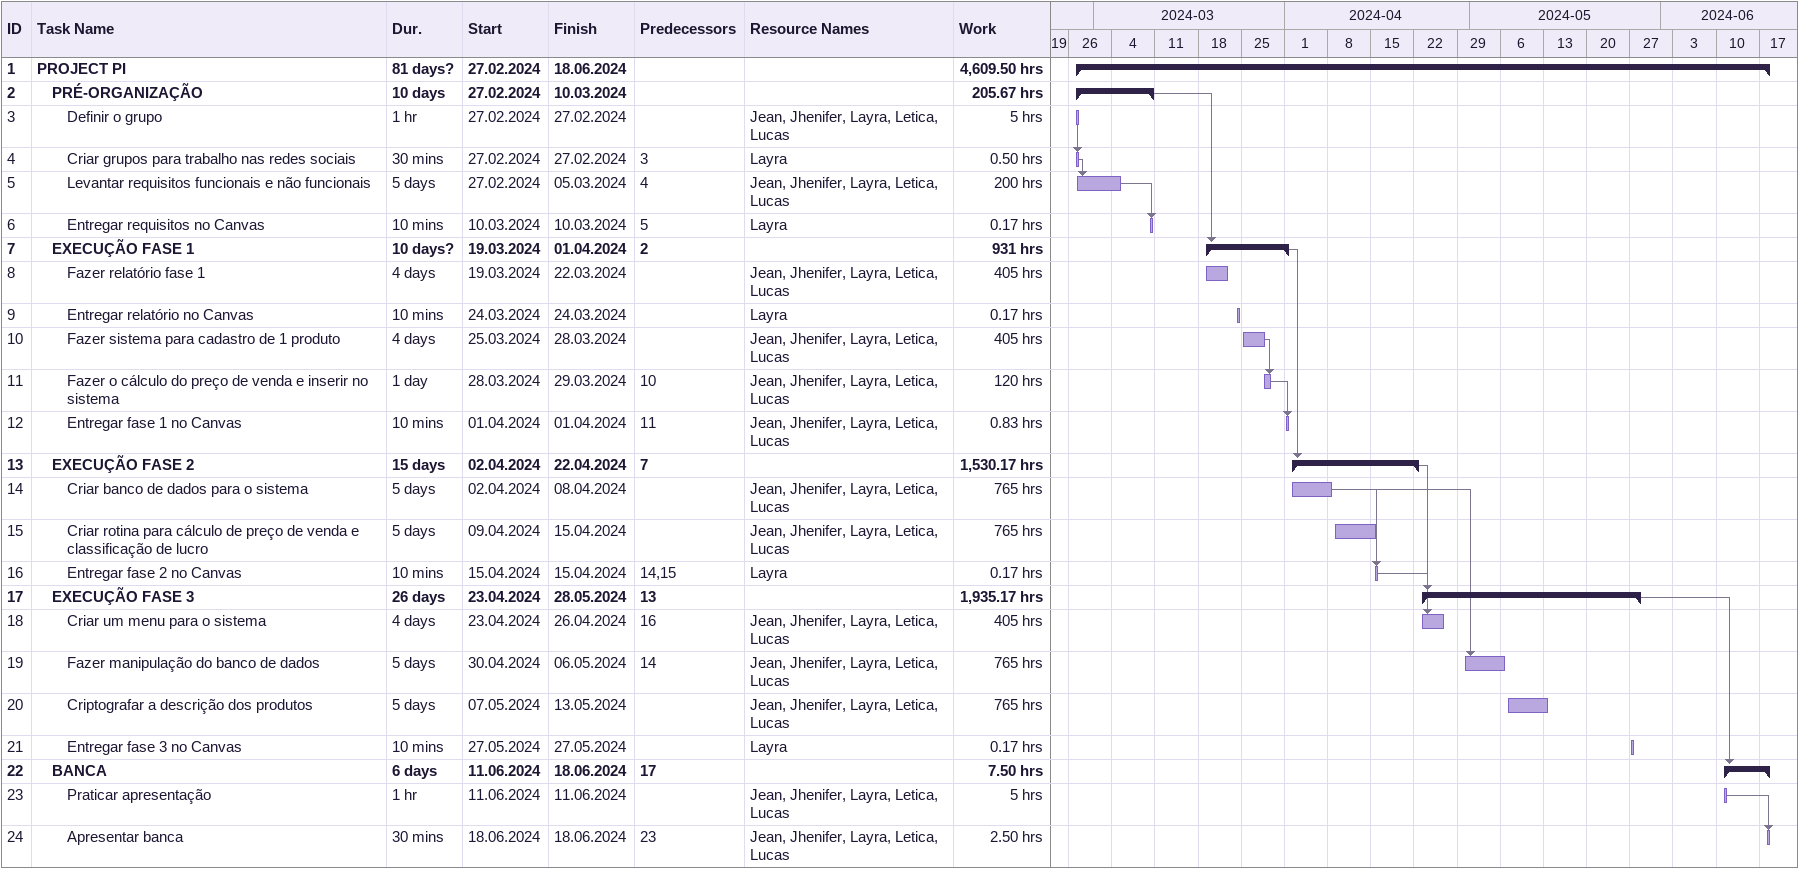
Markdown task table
| ID | Level | Task | Duration | Start | Finish | Predecessors | Resources | Work (h) |
|---|---|---|---|---|---|---|---|---|
| 1 | 1 | **PROJECT PI** | 81d? | 2024-02-27 | 2024-06-18 |  |  | 4609.50 |
| 2 | 2 | **PRÉ-ORGANIZAÇÃO** | 10d | 2024-02-27 | 2024-03-10 |  |  | 205.67 |
| 3 | 3 | Definir o grupo | 1h | 2024-02-27 | 2024-02-27 |  | Jean, Jhenifer, Layra, Letica, Lucas | 5 |
| 4 | 3 | Criar grupos para trabalho nas redes sociais | 30min | 2024-02-27 | 2024-02-27 | 3 | Layra | 0.50 |
| 5 | 3 | Levantar requisitos funcionais e não funcionais | 5d | 2024-02-27 | 2024-03-05 | 4 | Jean, Jhenifer, Layra, Letica, Lucas | 200 |
| 6 | 3 | Entregar requisitos no Canvas | 10min | 2024-03-10 | 2024-03-10 | 5 | Layra | 0.17 |
| 7 | 2 | **EXECUÇÃO FASE 1** | 10d? | 2024-03-19 | 2024-04-01 | 2 |  | 931 |
| 8 | 3 | Fazer relatório fase 1 | 4d | 2024-03-19 | 2024-03-22 |  | Jean, Jhenifer, Layra, Letica, Lucas | 405 |
| 9 | 3 | Entregar relatório no Canvas | 10min | 2024-03-24 | 2024-03-24 |  | Layra | 0.17 |
| 10 | 3 | Fazer sistema para cadastro de 1 produto | 4d | 2024-03-25 | 2024-03-28 |  | Jean, Jhenifer, Layra, Letica, Lucas | 405 |
| 11 | 3 | Fazer o cálculo do preço de venda e inserir no sistema | 1d | 2024-03-28 | 2024-03-29 | 10 | Jean, Jhenifer, Layra, Letica, Lucas | 120 |
| 12 | 3 | Entregar fase 1 no Canvas | 10min | 2024-04-01 | 2024-04-01 | 11 | Jean, Jhenifer, Layra, Letica, Lucas | 0.83 |
| 13 | 2 | **EXECUÇÃO FASE 2** | 15d | 2024-04-02 | 2024-04-22 | 7 |  | 1530.17 |
| 14 | 3 | Criar banco de dados para o sistema | 5d | 2024-04-02 | 2024-04-08 |  | Jean, Jhenifer, Layra, Letica, Lucas | 765 |
| 15 | 3 | Criar rotina para cálculo de preço de venda e classificação de lucro | 5d | 2024-04-09 | 2024-04-15 |  | Jean, Jhenifer, Layra, Letica, Lucas | 765 |
| 16 | 3 | Entregar fase 2 no Canvas | 10min | 2024-04-15 | 2024-04-15 | 14, 15 | Layra | 0.17 |
| 17 | 2 | **EXECUÇÃO FASE 3** | 26d | 2024-04-23 | 2024-05-28 | 13 |  | 1935.17 |
| 18 | 3 | Criar um menu para o sistema | 4d | 2024-04-23 | 2024-04-26 | 16 | Jean, Jhenifer, Layra, Letica, Lucas | 405 |
| 19 | 3 | Fazer manipulação do banco de dados | 5d | 2024-04-30 | 2024-05-06 | 14 | Jean, Jhenifer, Layra, Letica, Lucas | 765 |
| 20 | 3 | Criptografar a descrição dos produtos | 5d | 2024-05-07 | 2024-05-13 |  | Jean, Jhenifer, Layra, Letica, Lucas | 765 |
| 21 | 3 | Entregar fase 3 no Canvas | 10min | 2024-05-27 | 2024-05-27 |  | Layra | 0.17 |
| 22 | 2 | **BANCA** | 6d | 2024-06-11 | 2024-06-18 | 17 |  | 7.50 |
| 23 | 3 | Praticar apresentação | 1h | 2024-06-11 | 2024-06-11 |  | Jean, Jhenifer, Layra, Letica, Lucas | 5 |
| 24 | 3 | Apresentar banca | 30min | 2024-06-18 | 2024-06-18 | 23 | Jean, Jhenifer, Layra, Letica, Lucas | 2.50 |
